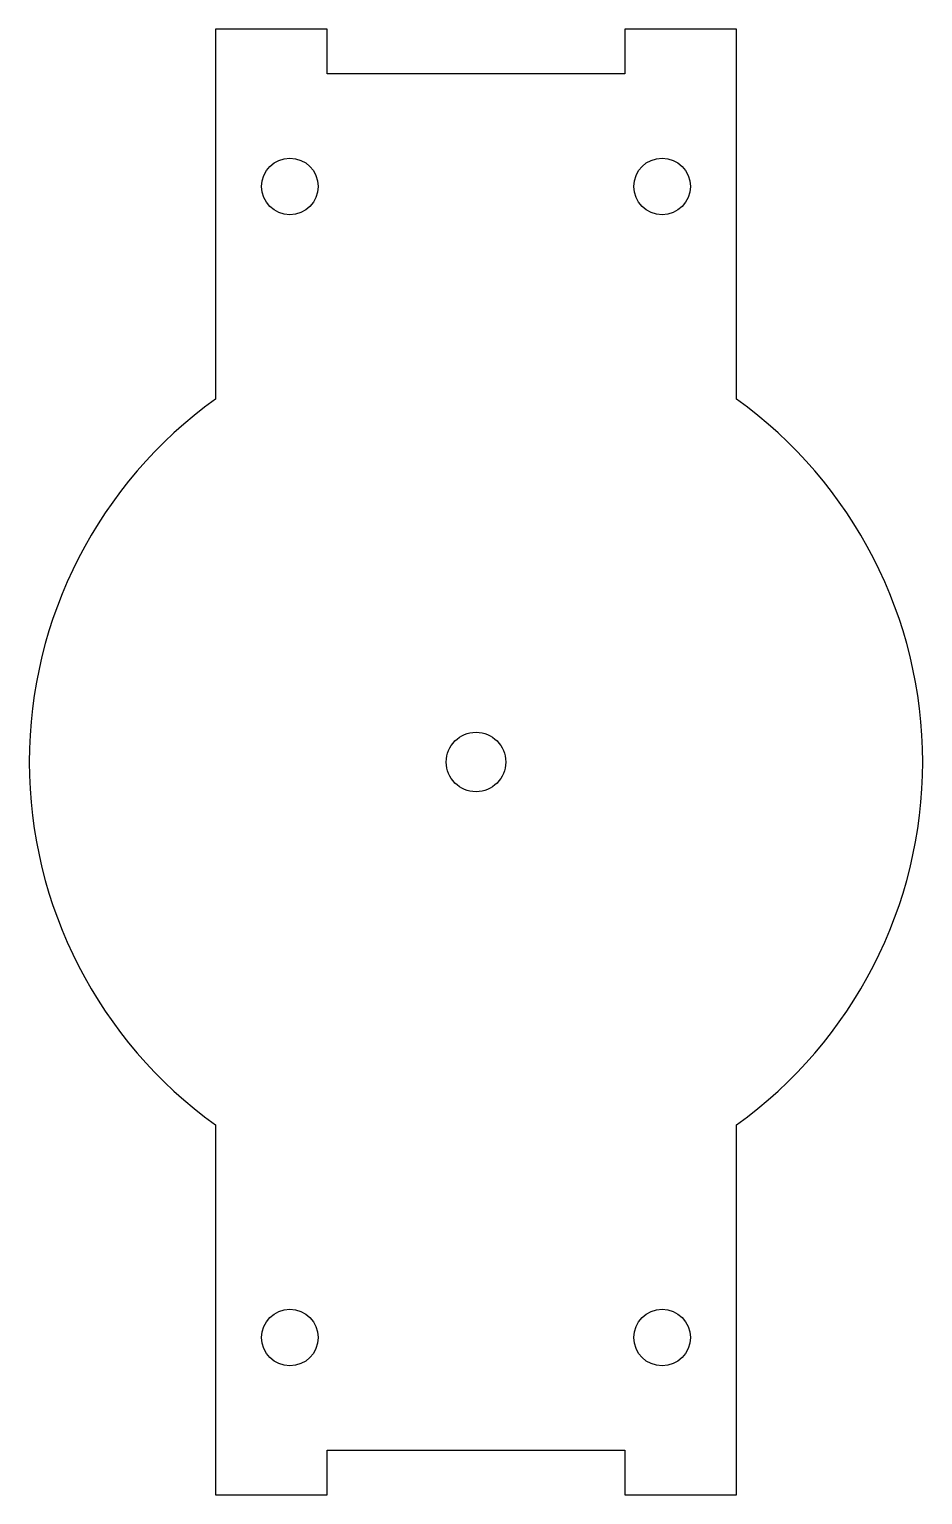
# Model space of a CAD drawing. Header units: millimetres. Extents: x -40 to 20, y -95.4 to 3.
import ezdxf

# ---------------------------------------------------------------- set-up
doc = ezdxf.new("R2010")
doc.units = ezdxf.units.MM

msp = doc.modelspace()

# ---------------------------------------------------------------- linework, layer by layer
msp.add_lwpolyline([(0, -92.4), (0, -95.4), (7.5, -95.4), (7.5, -70.567, 0.512989), (7.5, -21.833), (7.5, 3), (0, 3), (0, 0), (-20, 0), (-20, 3), (-27.5, 3), (-27.5, -21.833, 0.512989), (-27.5, -70.567), (-27.5, -95.4), (-20, -95.4), (-20, -92.4)], format="xyb", close=True)
for centre, radius in [((-22.5, -7.55), 1.9), ((2.5, -7.55), 1.9), ((-10, -46.2), 2), ((-22.5, -84.85), 1.9), ((2.5, -84.85), 1.9)]:
    msp.add_circle(centre, radius)

doc.saveas('drawing.dxf')
